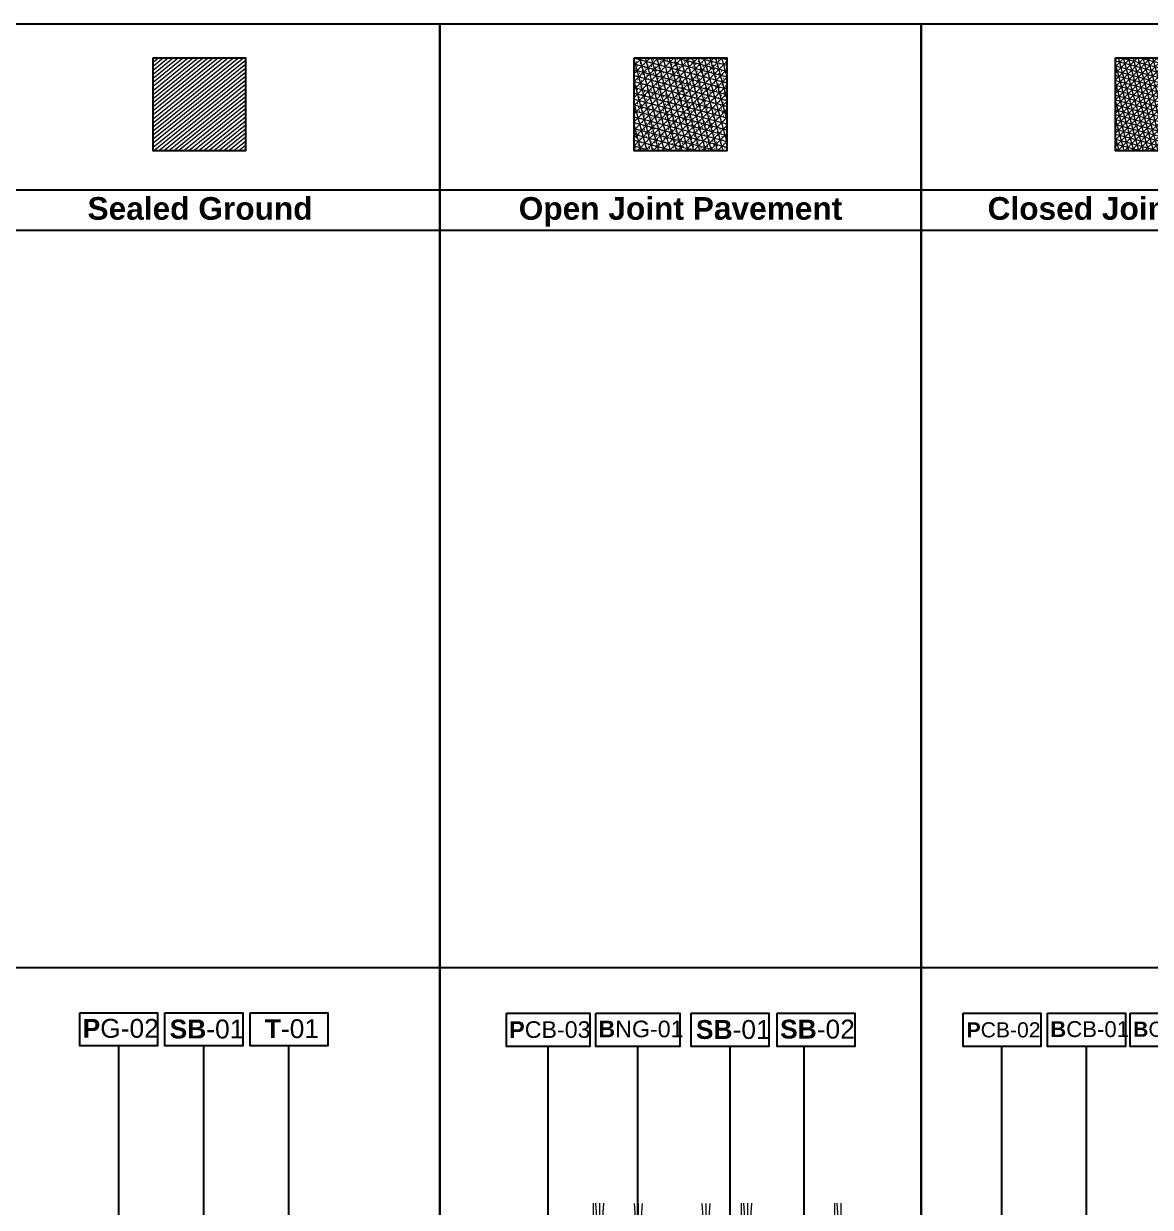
# Model space of a CAD drawing. Header units: metres. Extents: x -3261 to 8022, y -619 to 1849.
# Drawn here: x 3686.6 to 3910.3, y 965.4 to 1200.6 of the extents above; entities that cross this region are included whole.
import ezdxf

# ---------------------------------------------------------------- set-up
doc = ezdxf.new("R2010")
doc.units = ezdxf.units.M
doc.header["$MEASUREMENT"] = 0
for name, color, linetype in [('0-TX-1_25', 7, 'Continuous'), ('01-TX', 7, 'Continuous'), ('02-L-Caratula', 252, 'Continuous'), ('A-KEYPLAN', 7, 'Continuous'), ('A-KEYPLAN_HATCH', 7, 'Continuous'), ('A_TEXT_2', 7, 'Continuous')]:
    doc.layers.add(name, color=color, linetype=linetype)
for name, color, linetype, lineweight, true_color in [('03-TR-Paviment_02_Sealed Gravel', 7, 'Continuous', 5, 0xa08f54), ('03-TR-Paviment_05_Precast irregular Concrete Blocks_Open Joint', 7, 'Continuous', 5, 0x6e5d3a), ('03-TR-Paviment_07_Precast irregular Concrete Blocks', 7, 'Continuous', 5, 0xb9b5ac)]:
    doc.layers.add(name, color=color, linetype=linetype, lineweight=lineweight, true_color=true_color)
doc.layers.add('1-L-GESPA', color=64, linetype='Continuous', lineweight=0)
doc.styles.get("Standard").update_dxf_attribs({"font": 'arial.ttf'})

# ---------------------------------------------------------------- blocks, each defined once
blk = doc.blocks.new('hatch keyplan 2')
at = {"layer": 'A-KEYPLAN_HATCH'}
blk.add_lwpolyline([(0, 0.00548), (0.01287, 0.00548), (0.01287, 0), (0, 0)], close=True, dxfattribs=at)
blk = doc.blocks.new('hatch keyplan')
at = {"layer": 'A-KEYPLAN_HATCH'}
blk.add_blockref('hatch keyplan 2', (1.43058, 0.85215), dxfattribs=at)
blk = doc.blocks.new('PCB03')
at = {"layer": 'A-KEYPLAN_HATCH'}
blk.add_blockref('hatch keyplan', (-1.42958, -0.85215), dxfattribs=at)
at = {"layer": 'A_TEXT_2', "insert": (0.0002, 0.00399), "char_height": 0.0025, "attachment_point": 1}
blk.add_mtext_dynamic_manual_height_columns('\\pi0.00139;{\\fArial|b1|i0|c0|p34;P}CB-02', width=0.0145619, gutter_width=0.015, heights=[0], dxfattribs=at)
blk = doc.blocks.new('B-CB01')
at = {"layer": 'A-KEYPLAN_HATCH'}
blk.add_blockref('hatch keyplan', (-1.43058, -0.85215), dxfattribs=at)
at = {"layer": 'A_TEXT_2', "insert": (-0.00116, 0.00417), "char_height": 0.002625, "attachment_point": 1}
blk.add_mtext_dynamic_manual_height_columns('\\pi0.00159;{\\fArial|b1|i0|c0|p34;B}CB-01', width=0.01529, gutter_width=0.01575, heights=[0], dxfattribs=at)
blk = doc.blocks.new('B-CB02')
at = {"layer": 'A-KEYPLAN_HATCH'}
blk.add_blockref('hatch keyplan', (-1.43058, -0.85215), dxfattribs=at)
at = {"layer": 'A_TEXT_2', "insert": (-0.0008, 0.00409), "char_height": 0.0025, "attachment_point": 1}
blk.add_mtext_dynamic_manual_height_columns('\\pi0.00129;{\\fArial|b1|i0|c0|p34;B}CB-02', width=0.0145619, gutter_width=0.015, heights=[0], dxfattribs=at)
blk = doc.blocks.new('Ficha técnica P_06')
at = {"layer": '03-TR-Paviment_07_Precast irregular Concrete Blocks'}
h = blk.add_hatch(dxfattribs=at)
h.set_pattern_fill('NET3', color=256, scale=7.5, angle=45)
h.paths.add_polyline_path([(38.603, -25.27), (56.955, -25.27), (56.955, -43.754), (38.603, -43.754)])
at = {"layer": '0-TX-1_25'}
for points in [[(16.065, -257.766), (16.065, -221.698)], [(32.864, -263.8), (32.864, -221.698)]]:
    blk.add_lwpolyline(points, dxfattribs=at)
at = {"layer": '02-L-Caratula'}
for points in [[(95.558, -18.512), (95.558, -376.944), (0, -376.944), (0, -18.512)], [(0, -18.512), (95.558, -18.512)], [(0, -51.512), (95.558, -51.512)], [(0, -59.512), (95.558, -59.512)], [(0, -206.012), (95.558, -206.012)]]:
    blk.add_lwpolyline(points, dxfattribs=at)
at = {"layer": 'A-KEYPLAN'}
blk.add_lwpolyline([(38.603, -25.27), (56.955, -25.27), (56.955, -43.754), (38.603, -43.754)], close=True, dxfattribs=at)
at = {"color": 244, "true_color": 0x991b1e, "xscale": 1199.999999999206, "yscale": 1199.999999999206, "zscale": 1199.999999999206}
for name, p in [('B-CB01', (25.139, -221.698)), ('B-CB02', (41.536, -221.698))]:
    blk.add_blockref(name, p, dxfattribs=at)
at = {"layer": 'A-KEYPLAN_HATCH', "xscale": 1199.999999999206, "yscale": 1199.999999999206, "zscale": 1199.999999999206}
blk.add_blockref('PCB03', (7.14, -221.698), dxfattribs=at)
at = {"layer": '01-TX', "insert": (3.415, -52.967), "char_height": 4.5, "attachment_point": 1, "rotation": 0}
blk.add_mtext_dynamic_manual_height_columns('\\pi9.79907;{\\fArial|b1|i0|c0|p34;Closed Joint Pavement}', width=88.39349, gutter_width=1, heights=[0], dxfattribs=at)
blk = doc.blocks.new('PG02')
at = {"layer": 'A-KEYPLAN_HATCH'}
blk.add_blockref('hatch keyplan', (-1.42958, -0.85215), dxfattribs=at)
at = {"layer": 'A_TEXT_2', "insert": (-0.00161, 0.00447), "char_height": 0.003125, "attachment_point": 1}
blk.add_mtext_dynamic_manual_height_columns('\\pi0.00307,t0.01557;{\\fArial|b1|i0|c0|p34;P}G-02', width=0.0182024, gutter_width=0.01875, heights=[0], dxfattribs=at)
blk = doc.blocks.new('SB-01')
at = {"layer": 'A-KEYPLAN_HATCH'}
blk.add_blockref('hatch keyplan', (-1.43058, -0.85215), dxfattribs=at)
at = {"layer": 'A_TEXT_2', "insert": (-0.00261, 0.00436), "char_height": 0.003125, "attachment_point": 1}
blk.add_mtext_dynamic_manual_height_columns('\\pi0.00339;{\\fArial|b1|i0|c0|p34;SB}-01', width=0.0182024, gutter_width=0.01875, heights=[0], dxfattribs=at)
blk = doc.blocks.new('T-01')
at = {"layer": 'A-KEYPLAN_HATCH'}
blk.add_blockref('hatch keyplan', (-1.43058, -0.85215), dxfattribs=at)
at = {"layer": 'A_TEXT_2', "insert": (-0.00261, 0.00442), "char_height": 0.003125, "attachment_point": 1}
blk.add_mtext_dynamic_manual_height_columns('\\pi0.00506;{\\fArial|b1|i0|c0|p34;T}-01', width=0.0182024, gutter_width=0.01875, heights=[0], dxfattribs=at)
blk = doc.blocks.new('Ficha técnica P_01')
at = {"layer": '03-TR-Paviment_02_Sealed Gravel', "linetype": 'Continuous'}
h = blk.add_hatch(dxfattribs=at)
h.set_pattern_fill('ANSI31', color=256, scale=4.9995, angle=-5.96831)
h.set_pattern_definition([(39.0317, (0.0048, -0.00345), (-0.3935544, 0.48545), [])])
h.paths.add_polyline_path([(38.603, -25.27), (56.955, -25.223), (56.955, -43.707), (38.603, -43.754)])
at = {"layer": '0-TX-1_25'}
for points in [[(48.67, -284.005), (48.67, -221.603)], [(65.567, -297.781), (65.567, -221.603)]]:
    blk.add_lwpolyline(points, dxfattribs=at)
at = {"layer": '02-L-Caratula'}
for points in [[(95.558, -18.512), (95.558, -376.944), (0, -376.944), (0, -18.512)], [(0, -18.512), (95.558, -18.512)], [(0, -51.512), (95.558, -51.512)], [(0, -59.512), (95.558, -59.512)], [(0, -206.012), (95.558, -206.012)]]:
    blk.add_lwpolyline(points, dxfattribs=at)
at = {"layer": 'A-KEYPLAN'}
blk.add_lwpolyline([(38.603, -25.27), (56.955, -25.27), (56.955, -43.754), (38.603, -43.754)], close=True, dxfattribs=at)
at = {"layer": 'A_TEXT_2'}
blk.add_lwpolyline([(31.772, -261.757), (31.772, -221.603)], dxfattribs=at)
at = {"layer": '0-TX-1_25', "xscale": 1199.999999999364, "yscale": 1199.999999999364, "zscale": 1199.999999999364}
for name, p in [('SB-01', (40.945, -221.603)), ('T-01', (57.842, -221.603))]:
    blk.add_blockref(name, p, dxfattribs=at)
at = {"layer": '01-TX', "xscale": 1199.999999999205, "yscale": 1199.999999999205, "zscale": 1199.999999999205}
blk.add_blockref('PG02', (22.847, -221.603), dxfattribs=at)
at = {"layer": '01-TX', "insert": (3.415, -52.967), "char_height": 4.5, "attachment_point": 1, "rotation": 0}
blk.add_mtext_dynamic_manual_height_columns('\\pi22.15411;{\\fArial|b1|i0|c0|p34;Sealed Ground}', width=88.39349, gutter_width=1, heights=[0], dxfattribs=at)
blk = doc.blocks.new('PCB04')
at = {"layer": 'A-KEYPLAN_HATCH'}
blk.add_lwpolyline([(0.00051, 0.00548), (0.01435, 0.00548), (0.01435, 0), (0.00051, 0)], close=True, dxfattribs=at)
at = {"layer": 'A_TEXT_2', "insert": (-0.00052, 0.00416), "char_height": 0.00275, "attachment_point": 1}
blk.add_mtext_dynamic_manual_height_columns('\\pi0.00151;{\\fArial|b1|i0|c0|p34;P}CB-03', width=0.0160181, gutter_width=0.0165, heights=[0], dxfattribs=at)
blk = doc.blocks.new('B-NS01')
at = {"layer": 'A-KEYPLAN_HATCH'}
blk.add_lwpolyline([(-0.0005, 0.00548), (0.0134, 0.00548), (0.0134, 0), (-0.0005, 0)], close=True, dxfattribs=at)
at = {"layer": 'A_TEXT_2', "insert": (-0.00152, 0.00426), "char_height": 0.00275, "attachment_point": 1}
blk.add_mtext_dynamic_manual_height_columns('\\pi0.00146;{\\fArial|b1|i0|c0|p34;B}NG-01', width=0.0160181, gutter_width=0.0165, heights=[0], dxfattribs=at)
blk = doc.blocks.new('SB-02')
at = {"layer": 'A-KEYPLAN_HATCH'}
blk.add_blockref('hatch keyplan', (-1.43058, -0.85215), dxfattribs=at)
at = {"layer": 'A_TEXT_2', "insert": (-0.00261, 0.00442), "char_height": 0.003125, "attachment_point": 1}
blk.add_mtext_dynamic_manual_height_columns('\\pi0.00311;{\\fArial|b1|i0|c0|p34;SB}-02', width=0.0182024, gutter_width=0.01875, heights=[0], dxfattribs=at)
blk = doc.blocks.new('Ficha técnica P_05')
at = {"layer": '03-TR-Paviment_05_Precast irregular Concrete Blocks_Open Joint'}
h = blk.add_hatch(dxfattribs=at)
h.set_pattern_fill('SWAMP', color=256, scale=0.03, angle=45)
h.set_pattern_definition([(45, (-1702.9237, -1318.8075), (-0.19722011, 0.73603548), [0.09525, -0.66675]), (135, (-1702.89, -1318.7738), (-0.73603548, 0.19722011), [0.047625, -1.27219771]), (135, (-1702.8816, -1318.7654), (-0.73603548, 0.19722011), [0.0381, -1.28172271]), (135, (-1702.89843, -1318.78224), (-0.73603548, 0.19722011), [0.0381, -1.28172271]), (105, (-1702.8732, -1318.757), (-0.73603548, 0.19722011), [0.03048, -0.73152]), (165, (-1702.90685, -1318.79065), (-0.53881537, -0.53881537), [0.03048, -0.73152])])
h.paths.add_polyline_path([(56.955, -43.754), (56.955, -25.27), (38.603, -25.27), (38.603, -43.754)])
at = {"layer": '03-TR-Paviment_07_Precast irregular Concrete Blocks'}
h = blk.add_hatch(dxfattribs=at)
h.set_pattern_fill('NET3', color=256, scale=9, angle=45)
h.paths.add_polyline_path([(56.955, -43.754), (56.955, -25.27), (38.603, -25.27), (38.603, -43.754)])
at = {"layer": '0-TX-1_25'}
for points in [[(21.509, -257.766), (21.509, -221.698)], [(39.284, -263.8), (39.284, -221.698)], [(57.636, -270.721), (57.636, -221.698)], [(72.364, -284.511), (72.364, -221.698)]]:
    blk.add_lwpolyline(points, dxfattribs=at)
at = {"layer": '02-L-Caratula'}
for points in [[(95.558, -18.512), (95.558, -376.944), (0, -376.944), (0, -18.512)], [(0, -18.512), (95.558, -18.512)], [(0, -51.512), (95.558, -51.512)], [(0, -59.512), (95.558, -59.512)], [(0, -206.012), (95.558, -206.012)]]:
    blk.add_lwpolyline(points, dxfattribs=at)
at = {"layer": '1-L-GESPA'}
for points in [[(30.437, -252.876), (30.437, -258.47)], [(30.917, -252.876), (31.317, -258.47)], [(31.717, -252.876), (31.717, -258.47)], [(32.517, -252.876), (32.117, -258.47)], [(38.588, -252.879), (38.988, -258.473)], [(39.388, -252.879), (39.388, -258.473)], [(40.188, -252.879), (39.788, -258.473)], [(51.987, -252.879), (52.387, -258.473)], [(52.787, -252.879), (52.787, -258.473)], [(53.587, -252.879), (53.187, -258.473)], [(59.83, -252.876), (59.83, -258.47)], [(60.31, -252.876), (60.71, -258.47)], [(61.11, -252.876), (61.11, -258.47)], [(61.91, -252.876), (61.51, -258.47)], [(78.335, -252.876), (78.335, -258.47)], [(78.815, -252.876), (79.215, -258.47)], [(79.615, -252.876), (79.615, -258.47)]]:
    blk.add_lwpolyline(points, dxfattribs=at)
at = {"layer": 'A-KEYPLAN'}
blk.add_lwpolyline([(38.603, -25.27), (56.955, -25.27), (56.955, -43.754), (38.603, -43.754)], close=True, dxfattribs=at)
at = {"color": 244, "true_color": 0x991b1e, "xscale": 1199.999999999182, "yscale": 1199.999999999182, "zscale": 1199.999999999182}
for name, p in [('SB-01', (49.911, -221.698)), ('SB-02', (66.964, -221.698))]:
    blk.add_blockref(name, p, dxfattribs=at)
at = {"layer": '0-TX-1_25', "xscale": 1199.999999999181, "yscale": 1199.999999999181, "zscale": 1199.999999999181}
blk.add_blockref('B-NS01', (31.559, -221.698), dxfattribs=at)
at = {"layer": 'A-KEYPLAN_HATCH', "xscale": 1199.999999999349, "yscale": 1199.999999999349, "zscale": 1199.999999999349}
blk.add_blockref('PCB04', (12.585, -221.698), dxfattribs=at)
at = {"layer": '01-TX', "insert": (3.415, -52.967), "char_height": 4.5, "attachment_point": 1, "rotation": 0}
blk.add_mtext_dynamic_manual_height_columns('\\pi12.23324;{\\fArial|b1|i0|c0|p34;Open Joint Pavement}', width=88.39349, gutter_width=1, heights=[0], dxfattribs=at)

msp = doc.modelspace()

# ---------------------------------------------------------------- block references
for name, p in [('Ficha técnica P_01', (3673.685, 1219.104)), ('Ficha técnica P_05', (3769.243, 1219.104)), ('Ficha técnica P_06', (3864.801, 1219.104))]:
    msp.add_blockref(name, p)

doc.saveas('drawing.dxf')
